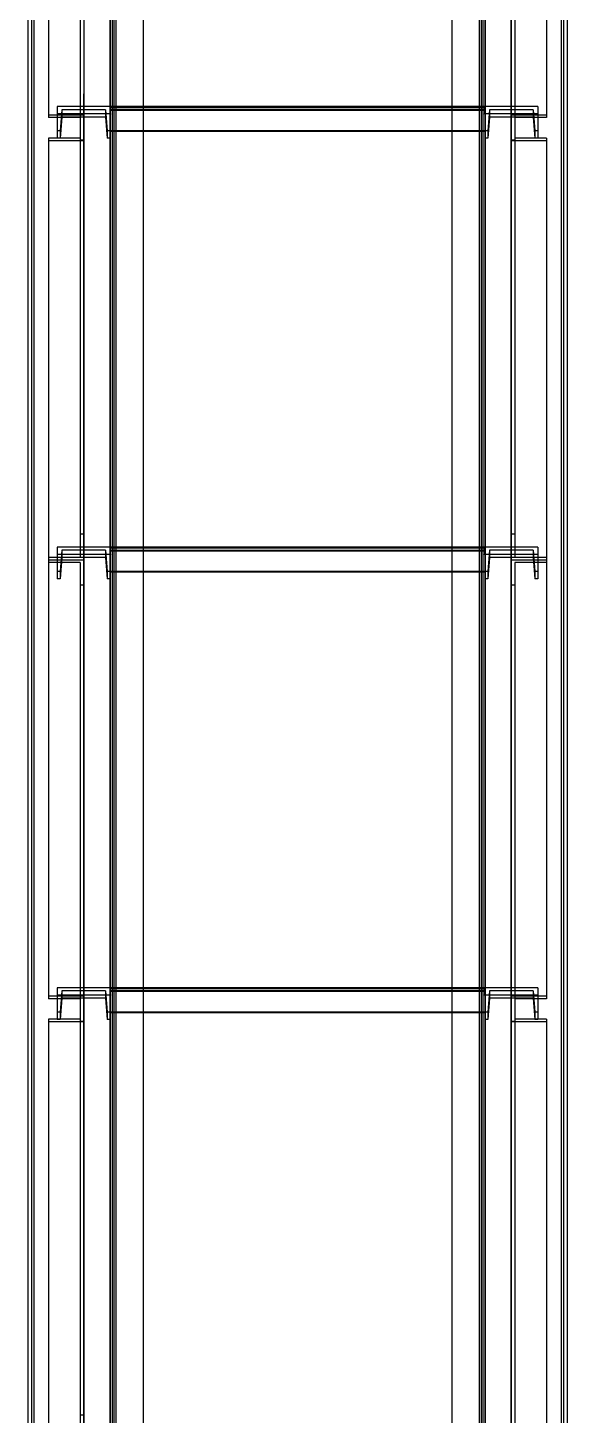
# Model space of a CAD drawing. Header units: millimetres. Extents: x 150209.93 to 150215.05, y 136675.65 to 136679.93.
# Drawn here: x 150210.7314 to 150210.7559, y 136677.5054 to 136677.5684 of the extents above; entities that cross this region are included whole.
import ezdxf

# ---------------------------------------------------------------- set-up
doc = ezdxf.new("R2010")
doc.units = ezdxf.units.MM
doc.header["$LTSCALE"] = 0.25
for name, pattern in [('XKITLINE00', [0]), ('XKITLINE02', [4, 2, -2]), ('XKITLINE03', [6, 3, -1, 1, -1])]:
    doc.linetypes.add(name, pattern=pattern)

# ---------------------------------------------------------------- blocks, each defined once
blk = doc.blocks.new('çatıı')
at = {"color": 116, "linetype": 'XKITLINE02', "true_color": 0x136734}
for p, q in [((9015.93, 10820.27), (9015.93, 9210.38)), ((9016.78, 10820.27), (9016.78, 9176.95)), ((9017.31, 10820.27), (9017.31, 9176.75)), ((9034.55, 10820.27), (9034.54, 9176.75)), ((9034.61, 10820.27), (9034.61, 9179.98)), ((9035.08, 10820.27), (9035.08, 9176.95)), ((9035.46, 10820.25), (9035.46, 9180)), ((9118.31, 10820.27), (9118.31, 9223.34)), ((9119.16, 10820.27), (9119.16, 9176.95)), ((9119.69, 10820.27), (9119.69, 9176.75)), ((9136.93, 10820.27), (9136.92, 9176.75)), ((9137.46, 10820.27), (9137.46, 9176.95)), ((9118.76, 10778.74), (9118.76, 9180)), ((9042.11, 10759.48), (9042.11, 9180.26)), ((9112.11, 10750.57), (9112.11, 9180.26)), ((9119.61, 10750.57), (9119.61, 9179.98)), ((9020.63, 9767.5), (9020.63, 9667.96)), ((9027.83, 9766.92), (9027.83, 9662.81)), ((9028.63, 9767.5), (9028.63, 9662.81)), ((9125.61, 9767.5), (9125.61, 9662.81)), ((9126.41, 9766.92), (9126.41, 9662.81)), ((9133.61, 9767.5), (9133.61, 9667.96)), ((9022.63, 9670.44), (9022.63, 9664.94)), ((9034.63, 9670.44), (9022.63, 9670.44)), ((9022.63, 9670.44), (9022.63, 9668.77)), ((9034.63, 9670.44), (9034.63, 9664.94)), ((9034.63, 9670.44), (9034.63, 9668.77)), ((9034.63, 9670.44), (9034.63, 9664.76)), ((9042.11, 9670.44), (9034.63, 9670.44)), ((9119.61, 9670.44), (9112.11, 9670.44)), ((9119.61, 9670.44), (9119.61, 9668.77)), ((9119.61, 9670.44), (9119.61, 9664.94)), ((9131.61, 9670.44), (9119.61, 9670.44)), ((9119.61, 9670.44), (9119.61, 9664.76)), ((9131.61, 9670.44), (9131.61, 9668.77)), ((9131.61, 9670.44), (9131.61, 9664.94)), ((9028.63, 9668.53), (9020.63, 9668.53)), ((9027.83, 9667.96), (9020.63, 9667.96)), ((9022.63, 9668.77), (9022.63, 9663.27)), ((9034.63, 9668.77), (9022.63, 9668.77)), ((9023.69, 9669.74), (9023.31, 9664.94)), ((9023.69, 9668.07), (9023.31, 9663.27)), ((9033.57, 9669.74), (9023.69, 9669.74)), ((9023.69, 9669.74), (9023.69, 9668.07)), ((9033.57, 9668.07), (9023.69, 9668.07)), ((9028.63, 9668.62), (9027.83, 9668.62)), ((9027.83, 9668.62), (9027.83, 9663.31)), ((9027.83, 9668.62), (9027.83, 9568.11)), ((9028.63, 9668.62), (9028.63, 9662.71)), ((9028.63, 9668.62), (9028.63, 9567.52)), ((9033.57, 9669.74), (9033.95, 9664.94)), ((9033.57, 9669.74), (9033.57, 9668.07)), ((9033.57, 9668.07), (9033.95, 9663.27)), ((9042.11, 9670.26), (9034.63, 9670.26)), ((9119.61, 9669.72), (9034.63, 9669.72)), ((9119.61, 9669.57), (9034.63, 9669.57)), ((9034.63, 9668.77), (9034.63, 9663.27)), ((9119.61, 9670.26), (9112.11, 9670.26)), ((9119.61, 9668.77), (9119.61, 9663.27)), ((9131.61, 9668.77), (9119.61, 9668.77)), ((9120.67, 9669.74), (9120.29, 9664.94)), ((9120.67, 9668.07), (9120.29, 9663.27)), ((9120.67, 9669.74), (9120.67, 9668.07)), ((9130.55, 9669.74), (9120.67, 9669.74)), ((9130.55, 9668.07), (9120.67, 9668.07)), ((9125.61, 9668.62), (9125.61, 9568.78)), ((9126.41, 9668.62), (9125.61, 9668.62)), ((9125.61, 9668.53), (9125.61, 9662.81)), ((9133.61, 9668.53), (9125.61, 9668.53)), ((9126.41, 9668.62), (9126.41, 9568.11)), ((9126.41, 9667.96), (9126.41, 9662.81)), ((9133.61, 9667.96), (9126.41, 9667.96)), ((9130.55, 9669.74), (9130.55, 9668.07)), ((9130.55, 9669.74), (9130.93, 9664.94)), ((9130.55, 9668.07), (9130.93, 9663.27)), ((9131.61, 9668.77), (9131.61, 9663.27)), ((9133.61, 9668.53), (9133.61, 9667.96)), ((9023.31, 9664.94), (9022.63, 9664.94)), ((9022.63, 9664.94), (9022.63, 9663.27)), ((9023.31, 9664.94), (9023.31, 9663.27)), ((9034.63, 9664.94), (9033.95, 9664.94)), ((9033.95, 9664.94), (9033.95, 9663.27)), ((9034.63, 9664.94), (9034.63, 9663.27)), ((9119.61, 9664.94), (9034.63, 9664.94)), ((9119.61, 9664.93), (9034.63, 9664.93)), ((9119.61, 9664.77), (9034.63, 9664.77)), ((9042.11, 9664.76), (9034.63, 9664.76)), ((9119.61, 9664.76), (9112.11, 9664.76)), ((9119.61, 9664.94), (9119.61, 9663.27)), ((9120.29, 9664.94), (9119.61, 9664.94)), ((9120.29, 9664.94), (9120.29, 9663.27)), ((9130.93, 9664.94), (9130.93, 9663.27)), ((9131.61, 9664.94), (9130.93, 9664.94)), ((9131.61, 9664.94), (9131.61, 9663.27)), ((9027.83, 9663.31), (9020.63, 9663.31)), ((9020.63, 9663.31), (9020.63, 9662.71)), ((9020.63, 9663.31), (9020.63, 9567.52)), ((9028.63, 9662.71), (9020.63, 9662.71)), ((9023.31, 9663.27), (9022.63, 9663.27)), ((9028.63, 9662.81), (9027.83, 9662.81)), ((9034.63, 9663.27), (9033.95, 9663.27)), ((9120.29, 9663.27), (9119.61, 9663.27)), ((9126.41, 9662.81), (9125.61, 9662.81)), ((9133.61, 9662.71), (9125.61, 9662.71)), ((9133.61, 9663.31), (9126.41, 9663.31)), ((9131.61, 9663.27), (9130.93, 9663.27)), ((9133.61, 9663.31), (9133.61, 9567.52)), ((9028.63, 9573.42), (9027.83, 9573.42)), ((9125.61, 9573.42), (9125.61, 9567.52)), ((9126.41, 9573.42), (9125.61, 9573.42)), ((9126.41, 9573.42), (9126.41, 9568.11)), ((9022.63, 9570.45), (9022.63, 9564.95)), ((9034.63, 9570.45), (9022.63, 9570.45)), ((9022.63, 9570.45), (9022.63, 9568.78)), ((9023.69, 9569.75), (9023.31, 9564.95)), ((9033.57, 9569.75), (9023.69, 9569.75)), ((9023.69, 9569.75), (9023.69, 9568.08)), ((9033.57, 9569.75), (9033.95, 9564.95)), ((9033.57, 9569.75), (9033.57, 9568.08)), ((9034.63, 9570.45), (9034.63, 9564.95)), ((9034.63, 9570.45), (9034.63, 9568.78)), ((9034.63, 9570.45), (9034.63, 9564.77)), ((9042.11, 9570.45), (9034.63, 9570.45)), ((9042.11, 9570.27), (9034.63, 9570.27)), ((9119.61, 9569.73), (9034.63, 9569.73)), ((9119.61, 9570.45), (9112.11, 9570.45)), ((9119.61, 9570.27), (9112.11, 9570.27)), ((9119.61, 9570.45), (9119.61, 9568.78)), ((9119.61, 9570.45), (9119.61, 9564.95)), ((9131.61, 9570.45), (9119.61, 9570.45)), ((9119.61, 9570.45), (9119.61, 9564.77)), ((9120.67, 9569.75), (9120.29, 9564.95)), ((9120.67, 9569.75), (9120.67, 9568.08)), ((9130.55, 9569.75), (9120.67, 9569.75)), ((9130.55, 9569.75), (9130.55, 9568.08)), ((9130.55, 9569.75), (9130.93, 9564.95)), ((9131.61, 9570.45), (9131.61, 9568.78)), ((9131.61, 9570.45), (9131.61, 9564.95)), ((9027.83, 9568.11), (9020.63, 9568.11)), ((9020.63, 9567.52), (9020.63, 9566.95)), ((9028.63, 9567.52), (9020.63, 9567.52)), ((9020.63, 9567.52), (9020.63, 9467.98)), ((9028.63, 9567.52), (9020.63, 9567.52)), ((9027.83, 9566.95), (9020.63, 9566.95)), ((9022.63, 9568.78), (9022.63, 9563.28)), ((9034.63, 9568.78), (9022.63, 9568.78)), ((9023.69, 9568.08), (9023.31, 9563.28)), ((9033.57, 9568.08), (9023.69, 9568.08)), ((9027.83, 9566.95), (9027.83, 9561.8)), ((9027.83, 9566.95), (9027.83, 9462.83)), ((9028.63, 9567.52), (9028.63, 9561.8)), ((9028.63, 9567.52), (9028.63, 9462.83)), ((9033.57, 9568.08), (9033.95, 9563.28)), ((9119.61, 9569.58), (9034.63, 9569.58)), ((9034.63, 9568.78), (9034.63, 9563.28)), ((9119.61, 9568.78), (9119.61, 9563.28)), ((9131.61, 9568.78), (9119.61, 9568.78)), ((9120.67, 9568.08), (9120.29, 9563.28)), ((9130.55, 9568.08), (9120.67, 9568.08)), ((9125.61, 9567.52), (9125.61, 9462.83)), ((9133.61, 9567.52), (9125.61, 9567.52)), ((9133.61, 9567.52), (9125.61, 9567.52)), ((9133.61, 9568.11), (9126.41, 9568.11)), ((9126.41, 9566.95), (9126.41, 9462.83)), ((9133.61, 9566.95), (9126.41, 9566.95)), ((9130.55, 9568.08), (9130.93, 9563.28)), ((9131.61, 9568.78), (9131.61, 9563.28)), ((9133.61, 9568.11), (9133.61, 9567.52)), ((9133.61, 9567.52), (9133.61, 9467.98)), ((9023.31, 9564.95), (9022.63, 9564.95)), ((9022.63, 9564.95), (9022.63, 9563.28)), ((9023.31, 9564.95), (9023.31, 9563.28)), ((9034.63, 9564.95), (9033.95, 9564.95)), ((9033.95, 9564.95), (9033.95, 9563.28)), ((9034.63, 9564.95), (9034.63, 9563.28)), ((9119.61, 9564.95), (9034.63, 9564.95)), ((9119.61, 9564.94), (9034.63, 9564.94)), ((9119.61, 9564.78), (9034.63, 9564.78)), ((9042.11, 9564.77), (9034.63, 9564.77)), ((9119.61, 9564.77), (9112.11, 9564.77)), ((9119.61, 9564.95), (9119.61, 9563.28)), ((9120.29, 9564.95), (9119.61, 9564.95)), ((9120.29, 9564.95), (9120.29, 9563.28)), ((9130.93, 9564.95), (9130.93, 9563.28)), ((9131.61, 9564.95), (9130.93, 9564.95)), ((9131.61, 9564.95), (9131.61, 9563.28)), ((9023.31, 9563.28), (9022.63, 9563.28)), ((9028.63, 9561.8), (9027.83, 9561.8)), ((9034.63, 9563.28), (9033.95, 9563.28)), ((9120.29, 9563.28), (9119.61, 9563.28)), ((9126.41, 9561.8), (9125.61, 9561.8)), ((9131.61, 9563.28), (9130.93, 9563.28)), ((9022.63, 9470.46), (9022.63, 9464.96)), ((9034.63, 9470.46), (9022.63, 9470.46)), ((9022.63, 9470.46), (9022.63, 9468.79)), ((9023.69, 9469.76), (9023.31, 9464.96)), ((9033.57, 9469.76), (9023.69, 9469.76)), ((9023.69, 9469.76), (9023.69, 9468.09)), ((9033.57, 9469.76), (9033.95, 9464.96)), ((9033.57, 9469.76), (9033.57, 9468.09)), ((9034.63, 9470.46), (9034.63, 9464.96)), ((9034.63, 9470.46), (9034.63, 9468.79)), ((9034.63, 9470.46), (9034.63, 9464.78)), ((9042.11, 9470.46), (9034.63, 9470.46)), ((9042.11, 9470.28), (9034.63, 9470.28)), ((9119.61, 9469.74), (9034.63, 9469.74)), ((9119.61, 9469.59), (9034.63, 9469.59)), ((9119.61, 9470.46), (9112.11, 9470.46)), ((9119.61, 9470.28), (9112.11, 9470.28)), ((9119.61, 9470.46), (9119.61, 9468.79)), ((9119.61, 9470.46), (9119.61, 9464.96)), ((9131.61, 9470.46), (9119.61, 9470.46)), ((9119.61, 9470.46), (9119.61, 9464.78)), ((9120.67, 9469.76), (9120.29, 9464.96)), ((9120.67, 9469.76), (9120.67, 9468.09)), ((9130.55, 9469.76), (9120.67, 9469.76)), ((9130.55, 9469.76), (9130.55, 9468.09)), ((9130.55, 9469.76), (9130.93, 9464.96)), ((9131.61, 9470.46), (9131.61, 9468.79)), ((9131.61, 9470.46), (9131.61, 9464.96)), ((9028.63, 9468.55), (9020.63, 9468.55)), ((9027.83, 9467.98), (9020.63, 9467.98)), ((9022.63, 9468.79), (9022.63, 9463.29)), ((9034.63, 9468.79), (9022.63, 9468.79)), ((9023.69, 9468.09), (9023.31, 9463.29)), ((9033.57, 9468.09), (9023.69, 9468.09)), ((9028.63, 9468.64), (9027.83, 9468.64)), ((9027.83, 9468.64), (9027.83, 9463.33)), ((9027.83, 9468.64), (9027.83, 9368.13)), ((9028.63, 9468.64), (9028.63, 9462.74)), ((9028.63, 9468.64), (9028.63, 9367.54)), ((9033.57, 9468.09), (9033.95, 9463.29)), ((9034.63, 9468.79), (9034.63, 9463.29)), ((9119.61, 9468.79), (9119.61, 9463.29)), ((9131.61, 9468.79), (9119.61, 9468.79)), ((9120.67, 9468.09), (9120.29, 9463.29)), ((9130.55, 9468.09), (9120.67, 9468.09)), ((9125.61, 9468.64), (9125.61, 9368.8)), ((9126.41, 9468.64), (9125.61, 9468.64)), ((9125.61, 9468.55), (9125.61, 9462.83)), ((9133.61, 9468.55), (9125.61, 9468.55)), ((9126.41, 9468.64), (9126.41, 9368.13)), ((9126.41, 9467.98), (9126.41, 9462.83)), ((9133.61, 9467.98), (9126.41, 9467.98)), ((9130.55, 9468.09), (9130.93, 9463.29)), ((9131.61, 9468.79), (9131.61, 9463.29)), ((9133.61, 9468.55), (9133.61, 9467.98)), ((9027.83, 9463.33), (9020.63, 9463.33)), ((9020.63, 9463.33), (9020.63, 9462.74)), ((9020.63, 9463.33), (9020.63, 9367.54)), ((9028.63, 9462.74), (9020.63, 9462.74)), ((9023.31, 9464.96), (9022.63, 9464.96)), ((9022.63, 9464.96), (9022.63, 9463.29)), ((9023.31, 9463.29), (9022.63, 9463.29)), ((9023.31, 9464.96), (9023.31, 9463.29)), ((9028.63, 9462.83), (9027.83, 9462.83)), ((9034.63, 9464.96), (9033.95, 9464.96)), ((9033.95, 9464.96), (9033.95, 9463.29)), ((9034.63, 9463.29), (9033.95, 9463.29)), ((9034.63, 9464.96), (9034.63, 9463.29)), ((9119.61, 9464.96), (9034.63, 9464.96)), ((9119.61, 9464.95), (9034.63, 9464.95)), ((9119.61, 9464.79), (9034.63, 9464.79)), ((9042.11, 9464.78), (9034.63, 9464.78)), ((9119.61, 9464.78), (9112.11, 9464.78)), ((9119.61, 9464.96), (9119.61, 9463.29)), ((9120.29, 9464.96), (9119.61, 9464.96)), ((9120.29, 9463.29), (9119.61, 9463.29)), ((9120.29, 9464.96), (9120.29, 9463.29)), ((9126.41, 9462.83), (9125.61, 9462.83)), ((9133.61, 9462.74), (9125.61, 9462.74)), ((9133.61, 9463.33), (9126.41, 9463.33)), ((9130.93, 9464.96), (9130.93, 9463.29)), ((9131.61, 9464.96), (9130.93, 9464.96)), ((9131.61, 9463.29), (9130.93, 9463.29)), ((9131.61, 9464.96), (9131.61, 9463.29)), ((9133.61, 9463.33), (9133.61, 9367.54)), ((9028.63, 9373.45), (9027.83, 9373.45))]:
    blk.add_line(p, q, dxfattribs=at)
at = {"color": 1, "linetype": 'XKITLINE03'}
for p, q in [((9028.63, 9173.35), (9028.63, 10821.73)), ((9034.61, 9180.27), (9034.61, 10820.27)), ((9119.61, 10820.27), (9119.61, 9180.27)), ((9125.61, 9173.35), (9125.61, 10821.73)), ((9028.63, 9767.5), (9028.63, 9668.53)), ((9125.61, 9668.53), (9125.61, 9767.5)), ((9034.63, 9670.44), (9034.63, 9668.77)), ((9119.61, 9668.77), (9119.61, 9670.44)), ((9034.63, 9670.26), (9119.61, 9670.26)), ((9028.63, 9662.71), (9028.63, 9567.52)), ((9125.61, 9567.52), (9125.61, 9662.71)), ((9034.63, 9570.45), (9034.63, 9568.78)), ((9034.63, 9570.27), (9119.61, 9570.27)), ((9119.61, 9568.78), (9119.61, 9570.45)), ((9028.63, 9567.52), (9028.63, 9468.55)), ((9125.61, 9468.55), (9125.61, 9567.52)), ((9034.63, 9470.46), (9034.63, 9468.79)), ((9034.63, 9470.28), (9119.61, 9470.28)), ((9119.61, 9468.79), (9119.61, 9470.46)), ((9028.63, 9462.74), (9028.63, 9367.54)), ((9125.61, 9367.54), (9125.61, 9462.74))]:
    blk.add_line(p, q, dxfattribs=at)
at = {"color": 7, "linetype": 'XKITLINE00'}
for p, q in [((9015.93, 10709.97), (9015.93, 9290.57)), ((9035.93, 10709.97), (9035.93, 9290.57)), ((9042.11, 10709.97), (9042.11, 9290.57)), ((9112.11, 10709.97), (9112.11, 9290.57)), ((9118.31, 10709.97), (9118.31, 9290.57)), ((9138.31, 10709.97), (9138.31, 9290.57)), ((9112.11, 9670.44), (9042.11, 9670.44)), ((9112.11, 9670.26), (9042.11, 9670.26)), ((9112.11, 9664.76), (9042.11, 9664.76)), ((9112.11, 9570.45), (9042.11, 9570.45)), ((9112.11, 9570.27), (9042.11, 9570.27)), ((9112.11, 9564.77), (9042.11, 9564.77)), ((9112.11, 9470.46), (9042.11, 9470.46)), ((9112.11, 9470.28), (9042.11, 9470.28)), ((9112.11, 9464.78), (9042.11, 9464.78))]:
    blk.add_line(p, q, dxfattribs=at)
at = {"color": 1, "linetype": 'XKITLINE00'}
for centre in [(9034.63, 9670.44), (9119.61, 9670.44), (9028.63, 9668.53), (9034.63, 9670.26), (9034.63, 9668.77), (9119.61, 9670.26), (9119.61, 9668.77), (9125.61, 9668.53), (9028.63, 9662.71), (9125.61, 9662.71), (9034.63, 9570.45), (9034.63, 9570.27), (9119.61, 9570.45), (9119.61, 9570.27), (9028.63, 9567.52), (9028.63, 9567.52), (9034.63, 9568.78), (9119.61, 9568.78), (9125.61, 9567.52), (9125.61, 9567.52), (9034.63, 9470.46), (9034.63, 9470.28), (9119.61, 9470.46), (9119.61, 9470.28), (9028.63, 9468.55), (9034.63, 9468.79), (9119.61, 9468.79), (9125.61, 9468.55), (9028.63, 9462.74), (9125.61, 9462.74)]:
    blk.add_circle(centre, 0.05, dxfattribs=at)

msp = doc.modelspace()

# ---------------------------------------------------------------- block references
at = {"xscale": 0.0002000170049888334, "yscale": 0.0002000170049888334, "zscale": 0.0002000170049888334}
msp.add_blockref('çatıı', (150208.928067, 136675.630592), dxfattribs=at)

doc.saveas('drawing.dxf')
